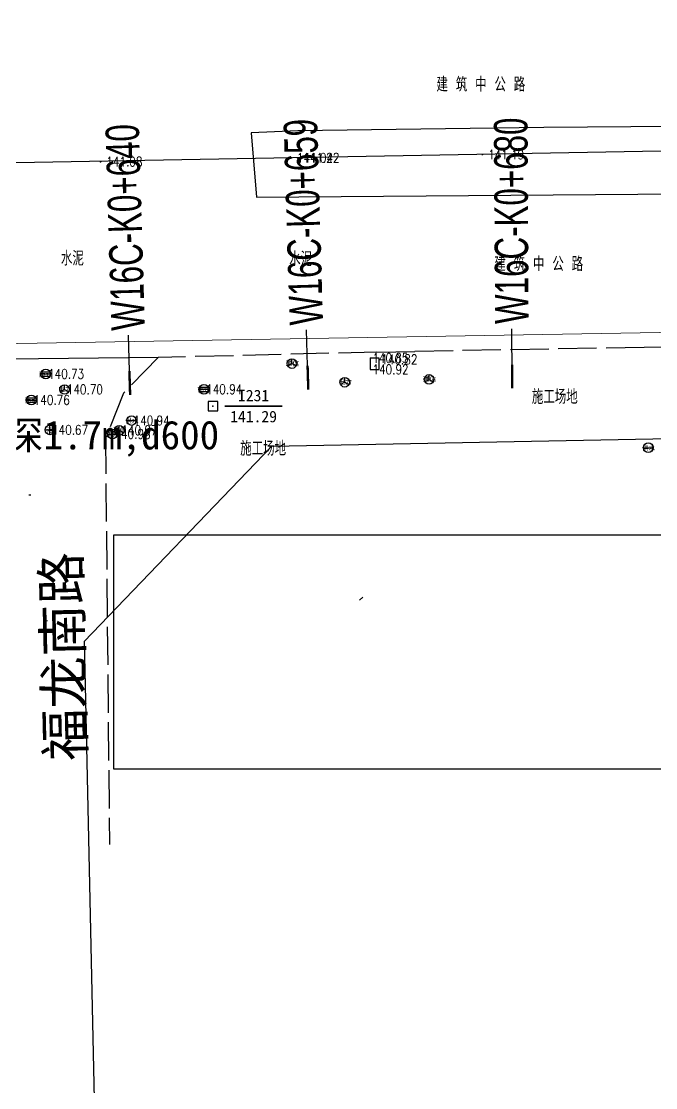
# Model space of a CAD drawing. Extents: x 529262 to 576451, y 2694391 to 2717535.
# Drawn here: x 566096.8 to 566163.2, y 2709577.2 to 2709688.8 of the extents above; entities that cross this region are included whole.
import ezdxf
from ezdxf.enums import TextEntityAlignment as Align
from ezdxf.xclip import XClip

# ---------------------------------------------------------------- set-up
doc = ezdxf.new("R2010")
doc.units = 0
doc.header["$XCLIPFRAME"] = 0
doc.linetypes.add('X3', pattern=[5, 4, -1])
for name, color, linetype in [('a红线图', 1, 'Continuous'), ('COMPONENT', 8, 'Continuous'), ('DLSS', 4, 'Continuous'), ('GCD', 8, 'Continuous'), ('GXYZ', 8, 'Continuous'), ('JMD', 8, 'Continuous'), ('KZD', 8, 'Continuous'), ('PP-COM', 7, 'Continuous'), ('RD-中线', 40, 'Continuous'), ('RD-红线', 7, 'Continuous'), ('RD-路名', 7, 'Continuous'), ('ZBTZ', 8, 'Continuous'), ('ZJ', 7, 'Continuous'), ('桩号标注_W16-', 7, 'Continuous')]:
    doc.layers.add(name, color=color, linetype=linetype)
doc.layers.add('现状管道深度（物探资料）', color=2, linetype='Continuous', plot=False)
doc.styles.add('HZ', font='rs.shx', dxfattribs={"width": 0.8, "bigfont": 'hztxt.shx'})
doc.styles.add('JieTuHzTxt', font='smsim.shx', dxfattribs={"width": 0.7, "bigfont": 'smfs.shx'})
doc.styles.get("Standard").update_dxf_attribs({"font": '', "height": 2.5, "bigfont": 'smfs.shx'})
doc.styles.add('宋体', font='', dxfattribs={"width": 0.75})
doc.styles.add('黑体', font='simhei.ttf')
doc.styles.get('Standard').set_extended_font_data('FangSong_GB2312')
doc.styles.get('宋体').set_extended_font_data('SimSun')
doc.linetypes.add('1161', pattern='A,0,[149,AAA.SHX,S=0.15,R=0,X=0,Y=0],-1.6', length=1.6)

# ---------------------------------------------------------------- blocks, each defined once
blk = doc.blocks.new('A$C19FD0107')
at = {"layer": 'RD-中线', "color": 8, "linetype": 'Continuous'}
blk.add_lwpolyline([(-1765.32, 14833.87), (-1870.24, 14834.36, -0.07773), (-2297.41, 14903.2), (-2763.51, 15055.04, -0.002412), (-2772.67, 15058.08), (-3168.08, 15191.13, 0.031805), (-3413.66, 15256.72), (-3481.17, 15270.22, 0.040764), (-3610.52, 15285.28), (-3824.79, 15292.66, 0.003807), (-3833.93, 15292.91), (-3984.46, 15295.8, 0.004916), (-3996.26, 15295.91), (-4213.61, 15295.81, 0.004475), (-4218.97, 15295.76), (-4356.1, 15293.25, -0.000047), (-4356.15, 15293.25), (-5280.16, 15276.46)], format="xyb", dxfattribs=at)
at = {"layer": 'RD-中线', "color": 8, "linetype": 'Continuous', "flags": 128}
for points in [[(-4490.73, 14139.44, 0), (-4490.29, 14139.42)], [(-3818.25, 14086.17, 0), (-3817.74, 14086.17)]]:
    blk.add_lwpolyline(points, format="xyb", dxfattribs=at)
at = {"layer": 'RD-红线', "color": 8, "linetype": 'Continuous', "flags": 128}
for points in [[(-4874.97, 15253.7), (-4617.76, 15258.68)], [(-4894.58, 15233.27), (-4894.48, 15228.67), (-4890.03, 15023.47)]]:
    blk.add_lwpolyline(points, dxfattribs=at)
at = {"layer": 'RD-红线', "color": 8, "linetype": 'Continuous'}
blk.add_lwpolyline([(-4874.97, 15253.7), (-4894.58, 15233.27, 0.414909)], format="xyb", dxfattribs=at)
blk = doc.blocks.new('GC200')
at = {"linetype": 'Continuous', "const_width": 0.2, "flags": 128}
blk.add_lwpolyline([(-0.1, 0, 1), (0.1, 0, 1)], format="xyb", close=True, dxfattribs=at)
blk = doc.blocks.new('gc115')
at = {"color": 8}
blk.add_lwpolyline([(-1, -1), (1, -1), (1, 1), (-1, 1)], close=True, dxfattribs=at)
blk.add_point((0, 0), dxfattribs=at)
blk = doc.blocks.new('gcbj0101')
blk.add_line((-1, 0), (1, 0))
blk.add_circle((0, 0), 1)
blk = doc.blocks.new('gcbj0102')
for p, q in [((-1, 0), (1, 0)), ((0, -1), (0, 1))]:
    blk.add_line(p, q)
blk.add_circle((0, 0), 1)
blk = doc.blocks.new('gcbj0103')
for p, q in [((-1, 0), (1, 0)), ((-0.9, 0.43), (0.9, 0.43)), ((-0.88, -0.47), (0.88, -0.47))]:
    blk.add_line(p, q)
blk.add_circle((0, 0), 1)
blk = doc.blocks.new('gcbj0107')
for q in [(-0.87, -0.5), (0, 1), (0.87, -0.5)]:
    blk.add_line((0, 0), q)
blk.add_circle((0, 0), 1)

msp = doc.modelspace()

# ---------------------------------------------------------------- linework, layer by layer
at = {"layer": 'a红线图', "color": 8, "linetype": 'Continuous', "lineweight": 0, "flags": 128}
msp.add_lwpolyline([(564727.349, 2709632.223), (566623.018, 2709663.858)], dxfattribs=at)
msp.add_lwpolyline([(564727.349, 2709632.223), (566623.018, 2709663.858)], dxfattribs=at)
at = {"layer": 'DLSS', "linetype": 'X3', "flags": 128}
for points in [[(566285.955, 2709656.882), (566161.988, 2709654.654)], [(566134.007, 2709654.151), (566111.152, 2709653.591)], [(566161.988, 2709654.654), (566137.98, 2709654.223)], [(566111.152, 2709653.591), (566107.516, 2709649.868), (566105.637, 2709645.109), (566106.049, 2709602.645)]]:
    msp.add_lwpolyline(points, dxfattribs=at)
at = {"layer": 'GXYZ', "linetype": 'Continuous', "flags": 128}
msp.add_lwpolyline([(566133.318, 2709653.524), (566133.318, 2709652.331), (566134.263, 2709652.331), (566134.263, 2709653.524)], close=True, dxfattribs=at)
at = {"layer": 'JMD', "linetype": 'Continuous'}
for p, q in [((566097.637, 2709639.21), (566097.836, 2709639.23)), ((566132.569, 2709628.531), (566132.191, 2709628.203)), ((566099.379, 2709626.06), (566099.579, 2709626.069)), ((566099.59, 2709621.065), (566099.79, 2709621.073)), ((566099.801, 2709616.069), (566100.001, 2709616.078))]:
    msp.add_line(p, q, dxfattribs=at)
at = {"layer": 'JMD', "linetype": 'Continuous', "flags": 128}
msp.add_lwpolyline([(566106.523, 2709635.029), (566167.876, 2709635.029), (566167.876, 2709610.532), (566106.523, 2709610.532)], close=True, dxfattribs=at)
at = {"layer": 'KZD', "linetype": 'Continuous'}
for p, q in [((566118.128, 2709648.505), (566124.128, 2709648.505)), ((566124.128, 2709648.505, 141.294), (566118.128, 2709648.505, 141.294))]:
    msp.add_line(p, q, dxfattribs=at)
at = {"layer": 'ZBTZ', "linetype": '1161', "flags": 128}
msp.add_lwpolyline([(566121.42, 2709670.36), (566347.498, 2709672.126), (566347.14, 2709679.151), (566151.484, 2709677.657), (566125.762, 2709677.289), (566120.876, 2709677.095)], close=True, dxfattribs=at)
for points in [[(566134.007, 2709654.151), (566137.98, 2709654.223)], [(566111.152, 2709653.591), (566089.237, 2709653.34)]]:
    msp.add_lwpolyline(points, dxfattribs=at)
at = {"layer": '桩号标注_W16-'}
for p, q in [((566126.811, 2709651.481), (566126.663, 2709656.479)), ((566148.169, 2709651.606), (566148.14, 2709656.606)), ((566108.178, 2709650.929), (566108.029, 2709655.926))]:
    msp.add_line(p, q, dxfattribs=at)
at = {"layer": '桩号标注_W16-', "const_width": 0.25}
for points in [[(566108.141, 2709652.178), (566108.215, 2709649.679)], [(566126.774, 2709652.73), (566126.848, 2709650.231)], [(566148.162, 2709652.856), (566148.176, 2709650.356)]]:
    msp.add_lwpolyline(points, dxfattribs=at)

# ---------------------------------------------------------------- block references
at = {"layer": 'COMPONENT', "linetype": 'Continuous', "xscale": 0.5, "yscale": 0.5}
for name, p in [('gcbj0107', (566125.135, 2709652.954)), ('gcbj0103', (566099.389, 2709651.87)), ('gcbj0103', (566115.939, 2709650.265)), ('gcbj0107', (566130.662, 2709651.001)), ('gcbj0107', (566139.481, 2709651.302)), ('gcbj0103', (566097.882, 2709649.143)), ('gcbj0107', (566101.36, 2709650.248)), ('gcbj0101', (566108.367, 2709646.993)), ('gcbj0102', (566099.816, 2709646.018)), ('gcbj0107', (566107.08, 2709645.98)), ('gcbj0101', (566106.367, 2709645.588)), ('gcbj0101', (566162.409, 2709644.158))]:
    msp.add_blockref(name, p, dxfattribs=at)
at = {"layer": 'GCD', "linetype": 'Continuous'}
ref = msp.add_blockref('GC200', (566145.058, 2709674.828, 141.19), dxfattribs=dict(at, xscale=0.5, yscale=0.5, zscale=0.5))
ref.add_attrib('height', '141.19', dxfattribs={"linetype": 'Continuous', "height": 1, "style": 'HZ', "width": 0.8}).set_placement((566145.658, 2709674.828, 141.19), align=Align.MIDDLE_LEFT)
ref = msp.add_blockref('GC200', (566105.131, 2709674.076, 141.08), dxfattribs=dict(at, xscale=0.5, yscale=0.5, zscale=0.5))
ref.add_attrib('height', '141.08', dxfattribs={"linetype": 'Continuous', "height": 1, "style": 'HZ', "width": 0.8}).set_placement((566105.731, 2709674.076, 141.08), align=Align.MIDDLE_LEFT)
ref = msp.add_blockref('GC200', (566125.06, 2709674.481, 141.037), dxfattribs=dict(at, xscale=0.5, yscale=0.5, zscale=0.5))
ref.add_attrib('height', '141.04', dxfattribs={"linetype": 'Continuous', "height": 1, "style": 'HZ', "width": 0.8}).set_placement((566125.66, 2709674.481, 141.037), align=Align.MIDDLE_LEFT)
ref = msp.add_blockref('GC200', (566125.731, 2709674.481, 141.219), dxfattribs=dict(at, xscale=0.5, yscale=0.5, zscale=0.5))
ref.add_attrib('height', '141.22', dxfattribs={"linetype": 'Continuous', "height": 1, "style": 'HZ', "width": 0.8}).set_placement((566126.331, 2709674.481, 141.219), align=Align.MIDDLE_LEFT)
ref = msp.add_blockref('GC200', (566133.315, 2709653.531, 140.849), dxfattribs=dict(at, xscale=0.1999999999534339, yscale=0.1999999999534339, zscale=0.1999999999534339))
ref.add_attrib('height', '140.85', dxfattribs={"linetype": 'Continuous', "height": 1, "style": 'HZ', "width": 0.8}).set_placement((566133.555, 2709653.531, 140.849), align=Align.MIDDLE_LEFT)
ref = msp.add_blockref('GC200', (566133.315, 2709653.531, 140.849), dxfattribs=dict(at, xscale=0.1999999999534339, yscale=0.1999999999534339, zscale=0.1999999999534339))
ref.add_attrib('height', '140.85', dxfattribs={"linetype": 'Continuous', "height": 1, "style": 'HZ', "width": 0.8}).set_placement((566133.555, 2709653.531, 140.849), align=Align.MIDDLE_LEFT)
ref = msp.add_blockref('GC200', (566134.241, 2709653.389, 140.818), dxfattribs=dict(at, xscale=0.1999999999534339, yscale=0.1999999999534339, zscale=0.1999999999534339))
ref.add_attrib('height', '140.82', dxfattribs={"linetype": 'Continuous', "height": 1, "style": 'HZ', "width": 0.8}).set_placement((566134.481, 2709653.389, 140.818), align=Align.MIDDLE_LEFT)
ref = msp.add_blockref('GC200', (566134.241, 2709653.389, 140.818), dxfattribs=dict(at, xscale=0.1999999999534339, yscale=0.1999999999534339, zscale=0.1999999999534339))
ref.add_attrib('height', '140.82', dxfattribs={"linetype": 'Continuous', "height": 1, "style": 'HZ', "width": 0.8}).set_placement((566134.481, 2709653.389, 140.818), align=Align.MIDDLE_LEFT)
ref = msp.add_blockref('GC200', (566099.394, 2709651.872, 140.733), dxfattribs=dict(at, xscale=0.1999999999534339, yscale=0.1999999999534339, zscale=0.1999999999534339))
ref.add_attrib('height', '140.73', dxfattribs={"linetype": 'Continuous', "height": 1, "style": 'HZ', "width": 0.8}).set_placement((566099.634, 2709651.872, 140.733), align=Align.MIDDLE_LEFT)
ref = msp.add_blockref('GC200', (566099.394, 2709651.872, 140.733), dxfattribs=dict(at, xscale=0.1999999999534339, yscale=0.1999999999534339, zscale=0.1999999999534339))
ref.add_attrib('height', '140.73', dxfattribs={"linetype": 'Continuous', "height": 1, "style": 'HZ', "width": 0.8}).set_placement((566099.634, 2709651.872, 140.733), align=Align.MIDDLE_LEFT)
ref = msp.add_blockref('GC200', (566133.328, 2709652.35, 140.918), dxfattribs=dict(at, xscale=0.1999999999534339, yscale=0.1999999999534339, zscale=0.1999999999534339))
ref.add_attrib('height', '140.92', dxfattribs={"linetype": 'Continuous', "height": 1, "style": 'HZ', "width": 0.8}).set_placement((566133.568, 2709652.35, 140.918), align=Align.MIDDLE_LEFT)
ref = msp.add_blockref('GC200', (566133.328, 2709652.35, 140.918), dxfattribs=dict(at, xscale=0.1999999999534339, yscale=0.1999999999534339, zscale=0.1999999999534339))
ref.add_attrib('height', '140.92', dxfattribs={"linetype": 'Continuous', "height": 1, "style": 'HZ', "width": 0.8}).set_placement((566133.568, 2709652.35, 140.918), align=Align.MIDDLE_LEFT)
ref = msp.add_blockref('GC200', (566115.932, 2709650.269, 140.939), dxfattribs=dict(at, xscale=0.1999999999534339, yscale=0.1999999999534339, zscale=0.1999999999534339))
ref.add_attrib('height', '140.94', dxfattribs={"linetype": 'Continuous', "height": 1, "style": 'HZ', "width": 0.8}).set_placement((566116.172, 2709650.269, 140.939), align=Align.MIDDLE_LEFT)
ref = msp.add_blockref('GC200', (566115.932, 2709650.269, 140.939), dxfattribs=dict(at, xscale=0.1999999999534339, yscale=0.1999999999534339, zscale=0.1999999999534339))
ref.add_attrib('height', '140.94', dxfattribs={"linetype": 'Continuous', "height": 1, "style": 'HZ', "width": 0.8}).set_placement((566116.172, 2709650.269, 140.939), align=Align.MIDDLE_LEFT)
ref = msp.add_blockref('GC200', (566097.892, 2709649.148, 140.759), dxfattribs=dict(at, xscale=0.1999999999534339, yscale=0.1999999999534339, zscale=0.1999999999534339))
ref.add_attrib('height', '140.76', dxfattribs={"linetype": 'Continuous', "height": 1, "style": 'HZ', "width": 0.8}).set_placement((566098.132, 2709649.148, 140.759), align=Align.MIDDLE_LEFT)
ref = msp.add_blockref('GC200', (566097.892, 2709649.148, 140.759), dxfattribs=dict(at, xscale=0.1999999999534339, yscale=0.1999999999534339, zscale=0.1999999999534339))
ref.add_attrib('height', '140.76', dxfattribs={"linetype": 'Continuous', "height": 1, "style": 'HZ', "width": 0.8}).set_placement((566098.132, 2709649.148, 140.759), align=Align.MIDDLE_LEFT)
ref = msp.add_blockref('GC200', (566101.358, 2709650.255, 140.696), dxfattribs=dict(at, xscale=0.1999999999534339, yscale=0.1999999999534339, zscale=0.1999999999534339))
ref.add_attrib('height', '140.70', dxfattribs={"linetype": 'Continuous', "height": 1, "style": 'HZ', "width": 0.8}).set_placement((566101.598, 2709650.255, 140.696), align=Align.MIDDLE_LEFT)
ref = msp.add_blockref('GC200', (566101.358, 2709650.255, 140.696), dxfattribs=dict(at, xscale=0.1999999999534339, yscale=0.1999999999534339, zscale=0.1999999999534339))
ref.add_attrib('height', '140.70', dxfattribs={"linetype": 'Continuous', "height": 1, "style": 'HZ', "width": 0.8}).set_placement((566101.598, 2709650.255, 140.696), align=Align.MIDDLE_LEFT)
ref = msp.add_blockref('GC200', (566108.341, 2709647, 140.94), dxfattribs=dict(at, xscale=0.1999999999534339, yscale=0.1999999999534339, zscale=0.1999999999534339))
ref.add_attrib('height', '140.94', dxfattribs={"linetype": 'Continuous', "height": 1, "style": 'HZ', "width": 0.8}).set_placement((566108.581, 2709647, 140.94), align=Align.MIDDLE_LEFT)
ref = msp.add_blockref('GC200', (566108.341, 2709647, 140.94), dxfattribs=dict(at, xscale=0.1999999999534339, yscale=0.1999999999534339, zscale=0.1999999999534339))
ref.add_attrib('height', '140.94', dxfattribs={"linetype": 'Continuous', "height": 1, "style": 'HZ', "width": 0.8}).set_placement((566108.581, 2709647, 140.94), align=Align.MIDDLE_LEFT)
ref = msp.add_blockref('GC200', (566099.811, 2709646.023, 140.667), dxfattribs=dict(at, xscale=0.1999999999534339, yscale=0.1999999999534339, zscale=0.1999999999534339))
ref.add_attrib('height', '140.67', dxfattribs={"linetype": 'Continuous', "height": 1, "style": 'HZ', "width": 0.8}).set_placement((566100.051, 2709646.023, 140.667), align=Align.MIDDLE_LEFT)
ref = msp.add_blockref('GC200', (566099.811, 2709646.023, 140.667), dxfattribs=dict(at, xscale=0.1999999999534339, yscale=0.1999999999534339, zscale=0.1999999999534339))
ref.add_attrib('height', '140.67', dxfattribs={"linetype": 'Continuous', "height": 1, "style": 'HZ', "width": 0.8}).set_placement((566100.051, 2709646.023, 140.667), align=Align.MIDDLE_LEFT)
ref = msp.add_blockref('GC200', (566107.074, 2709645.983, 140.971), dxfattribs=dict(at, xscale=0.1999999999534339, yscale=0.1999999999534339, zscale=0.1999999999534339))
ref.add_attrib('height', '140.97', dxfattribs={"linetype": 'Continuous', "height": 1, "style": 'HZ', "width": 0.8}).set_placement((566107.314, 2709645.983, 140.971), align=Align.MIDDLE_LEFT)
ref = msp.add_blockref('GC200', (566107.074, 2709645.983, 140.971), dxfattribs=dict(at, xscale=0.1999999999534339, yscale=0.1999999999534339, zscale=0.1999999999534339))
ref.add_attrib('height', '140.97', dxfattribs={"linetype": 'Continuous', "height": 1, "style": 'HZ', "width": 0.8}).set_placement((566107.314, 2709645.983, 140.971), align=Align.MIDDLE_LEFT)
ref = msp.add_blockref('GC200', (566106.343, 2709645.597, 140.976), dxfattribs=dict(at, xscale=0.1999999999534339, yscale=0.1999999999534339, zscale=0.1999999999534339))
ref.add_attrib('height', '140.98', dxfattribs={"linetype": 'Continuous', "height": 1, "style": 'HZ', "width": 0.8}).set_placement((566106.583, 2709645.597, 140.976), align=Align.MIDDLE_LEFT)
ref = msp.add_blockref('GC200', (566106.343, 2709645.597, 140.976), dxfattribs=dict(at, xscale=0.1999999999534339, yscale=0.1999999999534339, zscale=0.1999999999534339))
ref.add_attrib('height', '140.98', dxfattribs={"linetype": 'Continuous', "height": 1, "style": 'HZ', "width": 0.8}).set_placement((566106.583, 2709645.597, 140.976), align=Align.MIDDLE_LEFT)
at = {"layer": 'KZD', "linetype": 'Continuous', "xscale": 0.5, "yscale": 0.5}
msp.add_blockref('gc115', (566116.878, 2709648.505, 141.294), dxfattribs=at)
at = {"layer": 'KZD', "linetype": 'Continuous', "xscale": 0.5, "yscale": 0.5, "zscale": 0.5}
msp.add_blockref('gc115', (566116.878, 2709648.505, 141.294), dxfattribs=at)
at = {"layer": 'PP-COM'}
ref = msp.add_blockref('A$C19FD0107', (570997.993, 2694390.603), dxfattribs=at)
XClip(ref).set_block_clipping_path([(-9366.4383134884, 14428.6043910822), (-3328.4480743363, 17452.7484863754)])

# ---------------------------------------------------------------- texts
at = {"layer": 'GXYZ', "linetype": 'Continuous', "style": '宋体'}
for s, p in [('通信', (566125.179, 2709653.004)), ('雨水', (566099.391, 2709651.83)), ('电力', (566130.706, 2709651.051)), ('通信', (566139.525, 2709651.353)), ('电力', (566101.404, 2709650.298)), ('雨水', (566115.941, 2709650.225)), ('雨水', (566097.884, 2709649.103)), ('污', (566099.816, 2709646.012)), ('通信', (566107.124, 2709646.03)), ('供水', (566108.394, 2709646.967)), ('供水', (566106.394, 2709645.561)), ('供水', (566162.436, 2709644.132))]:
    msp.add_text(s, height=0.5, dxfattribs=at).set_placement(p, align=Align.MIDDLE)
at = {"layer": 'KZD', "linetype": 'Continuous', "style": '宋体'}
for s, p in [('I231', (566121.128, 2709649.605)), ('I231', (566121.128, 2709649.605)), ('141.29', (566121.128, 2709647.405)), ('141.29', (566121.128, 2709647.405))]:
    msp.add_text(s, height=1.2, dxfattribs=at).set_placement(p, align=Align.MIDDLE)
at = {"layer": 'RD-路名', "color": 7, "style": '黑体'}
msp.add_text('福龙南路', height=4, rotation=91.30512, dxfattribs=at).set_placement((566101.143, 2709622.315), align=Align.MIDDLE)
at = {"layer": 'ZJ', "color": 8, "linetype": 'Continuous', "style": 'HZ', "width": 0.8}
for s, p in [('建 筑 中 公 路', (566144.897, 2709682.234)), ('水泥', (566126.043, 2709663.973)), ('水泥', (566126.043, 2709663.973)), ('建 筑 中 公 路', (566150.951, 2709663.454)), ('施工场地', (566152.629, 2709649.565)), ('施工场地', (566122.124, 2709644.154))]:
    msp.add_text(s, height=1.5, dxfattribs=at).set_placement(p, align=Align.MIDDLE)
at = {"layer": 'ZJ', "color": 8, "style": 'HZ', "width": 0.8}
msp.add_text('水泥', height=1.5, dxfattribs=at).set_placement((566102.177, 2709664.033), align=Align.MIDDLE)
at = {"layer": '桩号标注_W16-', "style": 'JieTuHzTxt', "width": 0.7}
for s, rotation, p in [('W16C-K0+640', 91.69797, (566108.015, 2709656.426)), ('W16C-K0+659', 91.69797, (566126.648, 2709656.979)), ('W16C-K0+680', 90.33469, (566148.137, 2709657.106))]:
    msp.add_text(s, height=3.5, rotation=rotation, dxfattribs=at).set_placement(p, align=Align.MIDDLE_LEFT)
at = {"layer": '现状管道深度（物探资料）'}
msp.add_text('污水井深1.7m,d600', height=3, dxfattribs=at).set_placement((566100.16, 2709645.485), align=Align.MIDDLE_CENTER)

doc.saveas('drawing.dxf')
